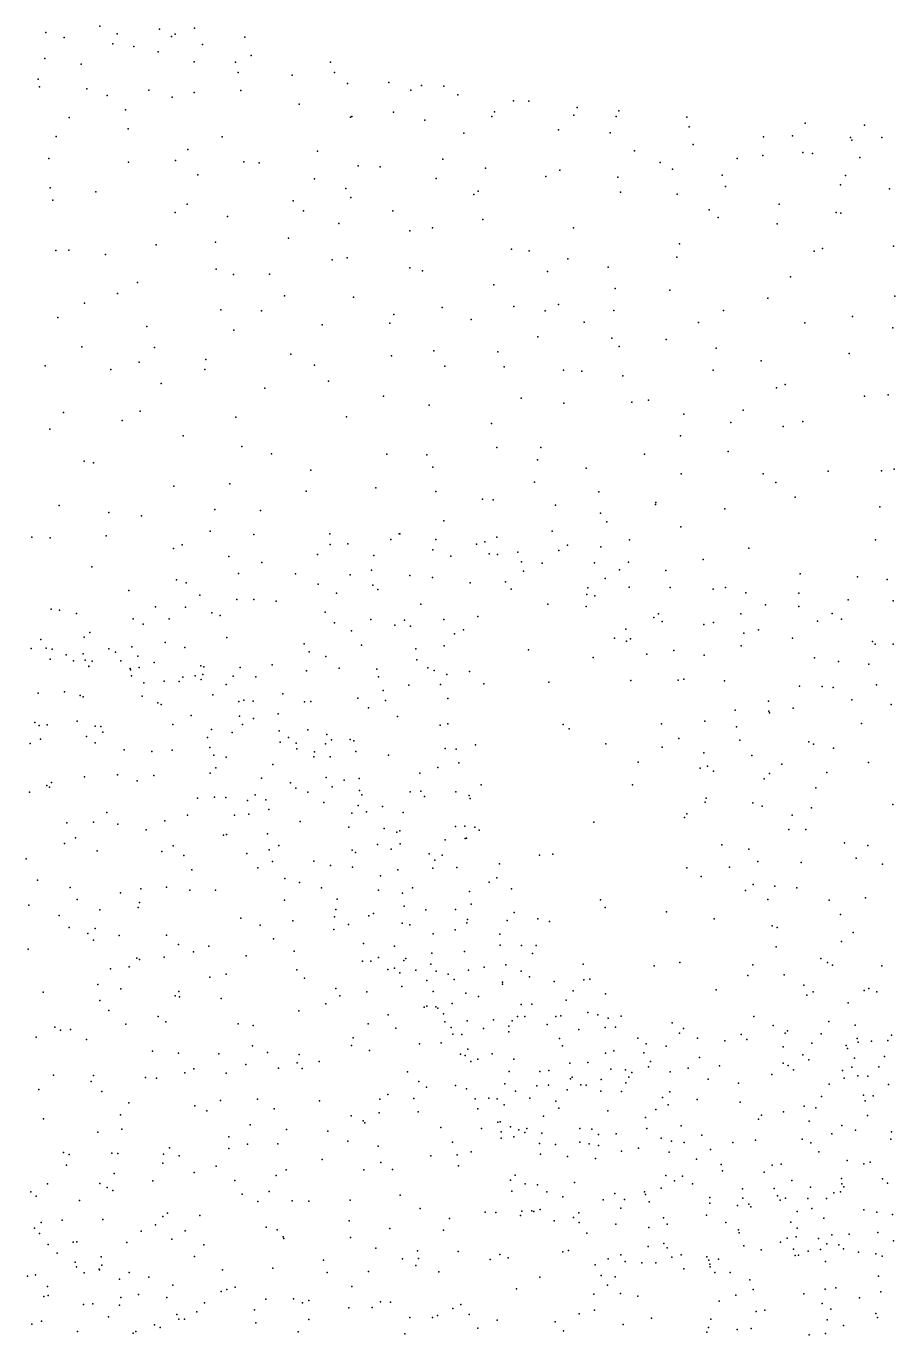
# Model space of a CAD drawing. Header units: metres. Extents: x -24.3 to 24.3, y -27.7 to 27.7.
# Drawn here: x 4.26 to 8.68, y 13.85 to 20.51 of the extents above; entities that cross this region are included whole.
import ezdxf

# ---------------------------------------------------------------- set-up
doc = ezdxf.new("R2010")
doc.units = ezdxf.units.M

msp = doc.modelspace()

# ---------------------------------------------------------------- linework, layer by layer
for p in [(4.364, 20.4817, 10.7608), (4.4567, 20.4568, 10.3986), (4.6374, 20.5144, 10.5935), (4.7259, 20.4762, 10.308), (4.9414, 20.4998, 10.2769), (5.0021, 20.4622, 10.06), (5.0219, 20.4732, 10.7649), (5.1199, 20.5051, 10.5333), (5.3769, 20.4583, 10.1802), (4.7048, 20.4239, 10.0581), (4.811, 20.4113, 10.9378), (4.9348, 20.3841, 9.8606), (5.1607, 20.4214, 9.9072), (4.3579, 20.3498, 9.9256), (4.5439, 20.321, 11.0636), (5.1185, 20.3328, 11.0252), (5.3284, 20.3315, 9.6879), (5.4078, 20.3646, 10.7258), (5.8114, 20.3312, 10.5038), (5.3417, 20.2792, 10.9315), (5.6178, 20.2643, 9.675), (5.8332, 20.2782, 9.8561), (4.324, 20.2441, 9.6473), (4.3309, 20.2053, 11.3088), (4.5723, 20.1963, 9.4763), (4.887, 20.1889, 11.2515), (5.355, 20.1863, 9.3845), (5.8984, 20.2227, 9.6214), (6.1083, 20.227, 10.4633), (6.2212, 20.1887, 9.7193), (6.276, 20.2126, 10.3083), (6.3897, 20.2092, 10.0111), (4.6751, 20.1614, 11.3352), (5.0055, 20.1523, 9.2808), (5.1187, 20.1769, 11.2372), (5.6523, 20.1182, 9.3234), (6.4606, 20.1641, 9.765), (6.7428, 20.1348, 9.8301), (6.8211, 20.132, 9.6198), (4.4816, 20.0492, 9.164), (4.7692, 20.0887, 9.1821), (5.9131, 20.0512, 9.255), (5.9204, 20.0546, 10.8702), (6.1331, 20.0761, 10.7303), (6.634, 20.0554, 9.3051), (6.6469, 20.0792, 10.3909), (7.0508, 20.0608, 9.4437), (7.0674, 20.1002, 9.9483), (7.2654, 20.0555, 9.4918), (7.2798, 20.0843, 9.7293), (7.625, 20.0513, 9.3763), (4.783, 19.9925, 11.4473), (6.2915, 20.0361, 9.2595), (6.9722, 19.9868, 10.2141), (7.6384, 20.0014, 9.6463), (8.2277, 20.0209, 8.889), (8.5294, 20.0101, 8.7038), (4.4158, 19.9521, 11.5309), (5.2611, 19.9513, 8.9766), (6.49, 19.9701, 10.5689), (7.2364, 19.9712, 9.1122), (8.016, 19.9515, 9.2531), (8.1628, 19.9558, 8.6102), (8.4592, 19.948, 8.4674), (8.4652, 19.9344, 9.0669), (8.6176, 19.9481, 8.894), (5.0859, 19.8866, 8.8245), (5.7461, 19.879, 9.0271), (7.3598, 19.8795, 8.8976), (7.6573, 19.9113, 8.7788), (8.0129, 19.8568, 9.628), (8.2158, 19.8707, 8.2627), (8.2648, 19.8661, 9.3431), (4.3792, 19.8402, 8.7457), (4.7839, 19.8228, 8.7154), (5.0236, 19.8309, 11.4384), (5.3717, 19.8246, 11.2974), (5.4489, 19.8182, 8.8295), (5.9532, 19.8038, 8.9449), (6.0647, 19.7978, 10.8957), (6.3834, 19.8383, 9.0154), (6.6018, 19.7921, 8.9706), (7.4899, 19.8207, 8.6317), (7.5529, 19.7863, 9.9747), (7.8817, 19.8405, 8.4103), (8.5059, 19.8458, 8.1066), (5.1365, 19.7573, 8.6235), (5.7314, 19.738, 8.8), (6.3503, 19.7396, 10.7626), (6.9084, 19.7491, 8.7969), (6.9792, 19.7807, 10.3855), (7.2743, 19.7466, 10.213), (7.8056, 19.7558, 9.8846), (8.434, 19.7549, 9.5126), (4.3857, 19.6918, 11.7006), (4.6176, 19.6708, 8.4546), (5.8895, 19.6884, 11.0495), (6.5424, 19.6571, 8.7963), (6.564, 19.6744, 10.6738), (7.288, 19.6703, 8.4055), (7.5764, 19.6588, 8.2146), (7.8229, 19.6992, 8.1294), (8.4072, 19.7077, 7.8117), (8.6568, 19.6866, 7.7113), (4.3994, 19.6292, 8.3857), (5.083, 19.6092, 11.4538), (5.6225, 19.625, 8.5817), (5.9155, 19.642, 8.7109), (8.0964, 19.6088, 9.8766), (5.0222, 19.5667, 8.2793), (5.2882, 19.5462, 8.3393), (5.6752, 19.5742, 11.1651), (6.1294, 19.5744, 10.9087), (6.5872, 19.5311, 8.5614), (7.7401, 19.579, 10.082), (7.7851, 19.5403, 7.9051), (8.3854, 19.5661, 9.7511), (8.4094, 19.5634, 7.5988), (5.8541, 19.5094, 8.4778), (6.2167, 19.4732, 8.5437), (6.3305, 19.4881, 10.7818), (7.0484, 19.4881, 8.3221), (8.0848, 19.5087, 7.676), (4.925, 19.4018, 7.9926), (5.2265, 19.4144, 8.1075), (5.598, 19.4358, 8.271), (7.5892, 19.4068, 10.1107), (8.3169, 19.3829, 9.8802), (8.6783, 19.394, 9.7033), (4.4149, 19.3724, 8.0245), (4.4805, 19.3749, 11.7122), (4.6662, 19.353, 7.9552), (5.8205, 19.3248, 11.0373), (5.8971, 19.3353, 8.2444), (6.734, 19.3799, 10.5364), (6.823, 19.3707, 8.3064), (7.0194, 19.3305, 8.1629), (7.5746, 19.3389, 7.7738), (8.2739, 19.3696, 7.3512), (5.2309, 19.277, 11.3582), (5.3191, 19.2505, 7.9582), (5.501, 19.2518, 11.2025), (6.2161, 19.2842, 8.3154), (6.2812, 19.2697, 10.7693), (6.916, 19.2658, 10.4134), (7.2261, 19.2872, 10.2432), (4.8294, 19.2099, 7.7729), (6.6443, 19.1985, 8.128), (8.1532, 19.2388, 9.9068), (4.728, 19.1543, 11.5788), (5.5785, 19.1419, 7.9564), (5.9294, 19.1354, 8.0786), (7.2613, 19.1792, 7.8164), (7.5389, 19.1712, 7.608), (8.0383, 19.1298, 7.2181), (8.6844, 19.1396, 6.9418), (4.5608, 19.1038, 7.6679), (5.254, 19.0703, 11.2303), (5.461, 19.0651, 11.0676), (6.3808, 19.0827, 10.5711), (6.7451, 19.0875, 10.3726), (6.9042, 19.065, 7.9016), (6.9727, 19.0981, 10.2552), (7.2543, 19.0665, 10.0553), (7.8123, 19.0665, 7.3092), (4.4236, 19.0308, 11.6922), (4.8775, 18.985, 7.5609), (5.7704, 18.9938, 10.8342), (6.1142, 19.0025, 8.028), (6.1337, 19.0465, 10.6774), (6.5288, 19.0219, 8.0568), (7.103, 19.0087, 7.7354), (7.6847, 19.0056, 9.9744), (8.2258, 19.0046, 9.817), (8.4683, 19.0363, 6.924), (5.3193, 18.9667, 7.6888), (6.8673, 18.9337, 10.1534), (7.2439, 18.9262, 7.5639), (7.521, 18.9203, 7.3627), (8.6751, 18.979, 9.6698), (4.547, 18.8818, 7.4576), (4.9167, 18.8781, 11.388), (6.3376, 18.8627, 10.4058), (6.6632, 18.8576, 10.2203), (7.2815, 18.8845, 9.9218), (7.7753, 18.8751, 7.1453), (4.3602, 18.7861, 7.377), (4.8382, 18.8036, 7.3886), (5.1775, 18.8185, 11.1535), (5.6097, 18.8451, 10.8029), (5.7303, 18.7891, 7.6832), (6.1222, 18.8363, 10.5028), (6.3948, 18.7842, 7.9365), (8.0035, 18.8118, 6.9373), (8.4517, 18.8479, 6.7563), (4.6937, 18.7669, 11.464), (5.1719, 18.767, 7.434), (6.6966, 18.7799, 7.7907), (6.9987, 18.7638, 7.703), (7.0906, 18.7588, 9.8669), (7.2997, 18.7351, 7.4277), (7.7605, 18.7631, 9.8106), (4.9495, 18.6951, 11.2681), (5.4777, 18.6714, 7.4674), (5.8018, 18.707, 10.5697), (8.0818, 18.6737, 9.7308), (8.1263, 18.6914, 6.7841), (6.0812, 18.6316, 10.3493), (6.3135, 18.5862, 10.125), (6.782, 18.6218, 9.8448), (6.9995, 18.5957, 9.6894), (7.3462, 18.6007, 9.6614), (7.4304, 18.6112, 7.2684), (8.5305, 18.6317, 6.5691), (8.6497, 18.6375, 9.6682), (4.4533, 18.5482, 11.5122), (4.844, 18.5547, 7.1693), (5.3305, 18.5241, 10.8633), (5.893, 18.5259, 7.594), (7.6097, 18.5388, 7.098), (7.912, 18.5596, 6.8802), (4.3844, 18.4627, 7.0955), (4.7515, 18.5076, 11.323), (6.6308, 18.4915, 9.7457), (7.8497, 18.4977, 9.5493), (8.1159, 18.4774, 6.6833), (8.2169, 18.5025, 9.5686), (5.0617, 18.429, 7.1387), (7.5943, 18.4299, 9.4739), (5.3612, 18.3742, 7.2614), (5.5118, 18.337, 10.6056), (6.0992, 18.3364, 10.0911), (6.3031, 18.332, 7.7462), (6.6595, 18.3692, 7.7367), (6.8829, 18.3695, 9.4379), (7.4101, 18.3364, 9.3706), (7.8356, 18.3501, 6.832), (4.5579, 18.301, 11.3638), (4.6063, 18.2913, 6.9439), (5.7114, 18.2541, 7.3651), (6.3338, 18.2705, 9.7967), (6.8651, 18.3075, 7.5993), (7.1137, 18.2643, 7.4289), (8.6163, 18.2504, 6.2632), (8.6818, 18.26, 9.5881), (5.3003, 18.1845, 10.6997), (6.8505, 18.1937, 9.2104), (7.5974, 18.2365, 9.261), (8.0151, 18.2358, 6.6444), (8.0783, 18.1918, 9.3505), (8.3456, 18.249, 6.3931), (5.0146, 18.1727, 6.9135), (5.6891, 18.1472, 10.3298), (6.0429, 18.164, 7.5845), (6.3485, 18.1454, 9.6176), (7.1785, 18.1446, 9.1018), (8.1764, 18.1178, 6.4769), (4.4313, 18.0751, 6.7588), (5.2238, 18.0549, 6.9649), (6.5853, 18.1078, 9.2433), (6.6398, 18.104, 7.8247), (6.957, 18.0771, 7.6203), (7.4669, 18.0795, 9.0878), (7.4688, 18.0908, 7.0918), (7.8184, 18.0586, 9.1648), (8.6078, 18.0678, 9.4594), (4.6836, 18.0384, 6.725), (4.8503, 18.0216, 10.9742), (5.4564, 18.0499, 10.5008), (6.3885, 17.9973, 9.3676), (7.1859, 18.0349, 7.3409), (7.2185, 17.9914, 8.9314), (4.67, 17.9206, 11.0655), (5.1991, 17.9438, 10.7342), (5.4214, 17.9273, 7.0351), (5.8095, 17.9305, 10.0831), (6.1613, 17.9298, 7.6897), (6.1647, 17.9297, 9.6561), (6.9397, 17.9439, 8.8021), (7.5945, 17.9662, 6.9647), (4.2914, 17.9132, 11.3625), (4.3849, 17.9109, 6.6174), (5.0138, 17.8558, 10.8587), (5.0579, 17.874, 6.7175), (5.8099, 17.8759, -3.2117), (5.8997, 17.8799, 7.4002), (6.1193, 17.901, -3.2869), (6.348, 17.902, -3.6637), (6.5551, 17.8783, 7.8824), (6.5979, 17.8893, -3.9155), (6.658, 17.9139, -3.4867), (7.0179, 17.8728, -3.9295), (7.1877, 17.8637, 8.706), (7.3343, 17.8993, 7.2006), (7.9419, 17.8578, 6.6054), (8.5862, 17.8995, 6.1581), (5.2947, 17.8154, 6.8479), (5.4633, 17.7841, -2.8406), (5.7467, 17.8254, 7.2317), (6.032, 17.8196, -3.9022), (6.3323, 17.8492, -3.0034), (6.424, 17.8165, -4.2183), (6.6191, 17.829, -3.1291), (6.6615, 17.8253, 8.7897), (6.7659, 17.8379, -4.364), (6.7843, 17.7878, 8.0648), (6.9745, 17.8453, 7.7355), (7.3293, 17.7855, -4.2857), (7.7086, 17.7992, 6.8406), (4.5977, 17.7632, 6.4882), (5.3433, 17.7283, -3.3936), (5.6348, 17.7265, 7.0703), (5.9129, 17.7214, 9.96), (6.0208, 17.7451, -2.5828), (6.2163, 17.7188, 7.7208), (6.795, 17.7402, -4.6491), (6.8889, 17.7819, 8.5454), (7.1564, 17.7835, 7.6236), (7.2836, 17.7466, -3.4575), (7.5189, 17.7438, -4.5712), (8.203, 17.7262, 9.1568), (5.0279, 17.6963, 6.5708), (5.0783, 17.6806, -3.0444), (5.7494, 17.675, 10.1439), (6.0274, 17.6687, -4.3779), (6.3315, 17.7082, -2.5993), (6.5227, 17.6806, 8.1132), (6.703, 17.6856, -2.7496), (7.1222, 17.6557, -4.9671), (7.2106, 17.7026, 8.5022), (7.3329, 17.6587, 7.3069), (7.5409, 17.6567, 8.7269), (7.8231, 17.6576, -4.4165), (8.4942, 17.711, 9.301), (8.6447, 17.6985, 6.0512), (4.7856, 17.6422, 6.3823), (5.1465, 17.6185, -3.5946), (5.3348, 17.5964, 10.5582), (5.4225, 17.596, 6.8043), (5.5355, 17.5882, 10.3994), (5.843, 17.6279, 7.2964), (6.0532, 17.6468, 9.6503), (6.7313, 17.6484, 8.3838), (7.1162, 17.6221, 7.7873), (7.1583, 17.6158, -2.9467), (7.7605, 17.6483, -4.7775), (7.9258, 17.6301, 6.615), (8.195, 17.6288, 6.3451), (8.4462, 17.5942, 6.1222), (8.6764, 17.5898, 9.324), (4.3896, 17.5474, -20.1181), (4.4331, 17.5416, -20.6181), (4.5196, 17.5256, 6.148), (4.9219, 17.5597, -3.2822), (5.0745, 17.5575, 10.7505), (5.2075, 17.5281, 6.4953), (5.7847, 17.5316, -2.1508), (6.2713, 17.5731, 9.2244), (6.9182, 17.5732, -5.1712), (7.1126, 17.5602, 8.0933), (7.4821, 17.5237, -3.1588), (7.9003, 17.5232, -5.471), (8.0267, 17.5692, -4.1975), (8.1966, 17.5605, -4.7576), (8.3653, 17.5257, -5.1881), (4.8082, 17.4973, 6.0388), (4.8595, 17.4712, 10.8983), (4.9907, 17.4982, 6.2576), (5.2508, 17.5148, -2.2398), (5.8322, 17.4784, -4.634), (6.0171, 17.4939, 7.4777), (6.1395, 17.466, 9.4282), (6.1896, 17.4916, 7.6771), (6.2188, 17.4602, -4.9967), (6.3885, 17.4947, 8.986), (6.5626, 17.5094, -2.3827), (7.4578, 17.5055, -5.4668), (7.5008, 17.4837, 7.1505), (7.7115, 17.4689, 8.6761), (7.7614, 17.4794, -3.4062), (8.2904, 17.4857, -4.4676), (8.4132, 17.4954, -5.5628), (4.3384, 17.3935, 5.8378), (4.5585, 17.4038, -19.7983), (4.5867, 17.4281, 5.9115), (5.285, 17.4029, 6.2828), (5.9187, 17.4375, 9.9765), (6.4433, 17.4212, 8.558), (6.4885, 17.4418, 8.3249), (7.2582, 17.4, -2.7216), (7.3153, 17.4448, 8.2797), (7.339, 17.3967, 7.5628), (7.9155, 17.4256, 8.8116), (7.9911, 17.4421, -3.7259), (8.1632, 17.4001, 6.3802), (4.2892, 17.3466, 4.7201), (4.3646, 17.3478, 3.8443), (4.3951, 17.343, 5.6194), (4.5534, 17.3202, 4.4115), (4.6836, 17.3455, -3.4484), (4.7174, 17.3281, -20.1006), (4.8018, 17.3547, 5.6284), (4.9714, 17.3776, 5.8783), (5.0699, 17.3521, -4.1265), (5.6779, 17.3702, 10.2528), (5.7041, 17.3292, -1.9469), (5.9703, 17.3636, 7.3024), (6.2464, 17.3448, -2.0854), (6.3902, 17.3611, 7.9801), (6.8202, 17.3401, -2.3477), (7.3188, 17.3843, 7.8087), (7.4222, 17.3187, 7.3746), (7.5588, 17.3365, -2.9191), (7.9022, 17.3605, 6.6426), (8.57, 17.3832, 6.008), (8.5847, 17.3692, -4.6613), (8.6756, 17.3695, -6.2942), (4.3847, 17.2928, 11.1925), (4.4664, 17.3151, 5.007), (4.5033, 17.2842, 5.3701), (4.5642, 17.2874, -3.1038), (4.5816, 17.2552, -21.2762), (4.5828, 17.2573, -2.5953), (4.5991, 17.2829, 3.8291), (4.7446, 17.2848, 4.8143), (4.8322, 17.3085, -2.262), (4.9142, 17.2755, 5.4242), (5.1529, 17.2588, -1.9624), (5.168, 17.2541, -4.4591), (5.5155, 17.2634, 10.4314), (5.788, 17.3058, 6.9695), (6.2514, 17.2898, 9.1425), (7.1485, 17.3016, -5.7905), (7.7144, 17.3138, 8.5037), (8.2762, 17.2986, 8.9257), (8.3972, 17.2807, -6.3818), (8.5527, 17.2666, 9.0783), (4.7923, 17.2447, 4.1768), (4.7938, 17.2384, -19.6664), (4.7994, 17.2072, -4.0145), (4.8382, 17.2504, 4.6079), (5.0611, 17.2014, 4.8192), (5.1235, 17.2074, 5.2648), (5.1544, 17.1892, 5.0359), (5.163, 17.2139, 5.6049), (5.3169, 17.2069, 5.9607), (5.3523, 17.2494, 10.599), (5.4313, 17.2029, 6.2102), (5.6898, 17.2338, 6.7364), (5.857, 17.246, 10.0822), (6.0479, 17.2416, -5.2876), (6.0561, 17.2034, 9.6249), (6.3079, 17.248, 7.7654), (6.3405, 17.2345, 8.8116), (6.4036, 17.215, -5.6342), (6.5203, 17.2298, -2.042), (7.5813, 17.1849, 8.2462), (7.611, 17.1908, 7.1019), (4.3239, 17.119, 2.9719), (4.4587, 17.1259, -3.4621), (4.8613, 17.1716, 3.6748), (4.9652, 17.18, 10.889), (5.0416, 17.1787, 4.2335), (5.2811, 17.1641, -4.7415), (6.0809, 17.1337, 7.2604), (6.2113, 17.1595, 7.5316), (6.3718, 17.1635, 8.4816), (6.5919, 17.1669, -5.8678), (6.9235, 17.1757, -5.9849), (7.3401, 17.1833, -6.14), (7.817, 17.1826, 6.7781), (8.1984, 17.1554, -3.4493), (8.3153, 17.153, 6.2311), (8.3712, 17.1485, -3.6932), (8.5913, 17.1615, -6.7799), (4.5387, 17.107, 3.1481), (4.5531, 17.1016, -3.8541), (4.8538, 17.1049, -21.065), (4.9329, 17.0707, -4.5299), (4.951, 17.0614, 3.5058), (5.2135, 17.1117, 4.3617), (5.3458, 17.0773, 4.9862), (5.3709, 17.0835, 5.2617), (5.4189, 17.0792, -1.7645), (5.5699, 17.117, -5.1059), (5.68, 17.0754, 6.5135), (5.7121, 17.0771, 10.2532), (5.9517, 17.0942, 9.8803), (6.0928, 17.0826, -5.642), (6.409, 17.0917, 8.1149), (8.0409, 17.0786, 6.5102), (8.4654, 17.0861, 6.0815), (8.666, 17.0619, 5.9123), (5.1026, 17.0066, -19.9426), (5.3483, 17.0026, 4.0851), (5.421, 16.9904, 4.5115), (5.5461, 17.0136, 5.6493), (6.0059, 17.0449, 7.0695), (6.1536, 17.0003, 9.4828), (7.8723, 17.0337, -6.575), (8.0425, 17.0275, 8.6251), (8.0461, 17.019, -3.064), (8.1669, 17.0429, -6.7511), (4.3067, 16.9708, -18.6533), (4.3293, 16.9542, -3.0864), (4.3699, 16.9587, -2.7803), (4.5227, 16.977, -2.2828), (4.614, 16.9517, -4.3019), (4.6435, 16.95, -21.573), (4.6527, 16.9211, 11.2143), (5.0092, 16.9606, -20.8298), (5.2071, 16.9355, 10.8571), (5.3114, 16.92, 3.7855), (5.3638, 16.9602, 10.6731), (5.5509, 16.9287, 4.755), (5.6964, 16.9335, 5.8283), (6.371, 16.9575, 8.9012), (6.4086, 16.9642, 8.5943), (6.9963, 16.9597, -6.309), (7.0262, 16.9382, -2.0541), (7.4968, 16.9639, -2.3871), (7.7169, 16.9772, 7.02), (7.879, 16.9479, 8.4395), (8.5153, 16.965, 8.9465), (4.2833, 16.8629, 11.31), (4.3353, 16.8854, 2.6421), (4.57, 16.8996, 2.8516), (4.6138, 16.8673, -18.7316), (5.1868, 16.8939, 3.5071), (5.5559, 16.8699, 4.1235), (5.5983, 16.8938, -5.5442), (5.6381, 16.8658, 10.4987), (5.7863, 16.8622, 6.046), (5.7942, 16.9088, -1.6539), (5.8167, 16.8827, 6.4303), (5.9129, 16.884, -5.8751), (5.9309, 16.8766, 10.0395), (6.5504, 16.8563, -1.7701), (7.2137, 16.8625, -6.528), (7.5855, 16.8884, 7.3648), (7.8947, 16.8798, -2.7182), (8.247, 16.8726, -7.0345), (8.2712, 16.8597, -3.186), (4.7625, 16.8311, -1.9227), (4.9024, 16.8229, -4.9219), (5.0065, 16.8291, -19.0375), (5.1974, 16.8427, -19.4872), (5.2188, 16.8037, -1.6667), (5.2818, 16.7945, -20.3002), (5.6415, 16.8355, 4.3288), (5.7279, 16.7963, 4.8126), (5.7303, 16.8204, 5.0717), (5.8107, 16.7956, 5.6452), (5.9412, 16.8234, 6.6753), (6.1073, 16.8034, 7.0191), (6.3961, 16.8387, 7.6392), (6.4516, 16.8349, 8.2199), (7.4997, 16.8448, -6.6683), (7.7116, 16.8153, 8.0819), (7.9565, 16.8028, 6.7181), (8.3716, 16.8397, 8.8127), (5.228, 16.7403, 3.3424), (5.5183, 16.757, 10.7358), (6.3591, 16.742, 9.0661), (6.4652, 16.7651, 8.4328), (7.3781, 16.7685, -2.1021), (7.6932, 16.7377, 7.1816), (7.7318, 16.7476, -2.4241), (7.761, 16.7234, -6.9747), (8.1087, 16.7584, 6.5271), (8.5506, 16.7663, -7.2863), (4.3928, 16.6641, 11.368), (4.5602, 16.6935, -21.8757), (4.7274, 16.7044, 11.2712), (4.8289, 16.6734, 2.8547), (4.9131, 16.6997, -21.3776), (5.2005, 16.712, -5.4586), (5.4602, 16.6866, 3.658), (5.6082, 16.6638, -5.8967), (5.7904, 16.6905, 4.4179), (5.8812, 16.6771, 5.2075), (5.9587, 16.6854, 6.0743), (6.2676, 16.7121, -1.5948), (6.5798, 16.6522, -6.5417), (7.3493, 16.6528, -6.8629), (8.0188, 16.6838, -7.1483), (8.047, 16.7102, 8.469), (8.3382, 16.7163, 6.2307), (4.2801, 16.6162, -4.3103), (4.3682, 16.6489, -18.3226), (4.3815, 16.6417, 2.5034), (5.2212, 16.5901, -18.932), (5.2797, 16.5883, 11.0507), (5.4286, 16.6023, -20.0041), (5.6357, 16.6356, -1.4865), (5.6968, 16.6162, 10.5998), (5.8206, 16.6426, 10.3618), (5.959, 16.6238, 5.4776), (5.9721, 16.6018, 10.1059), (6.2177, 16.6182, 6.9045), (6.272, 16.6208, -6.4127), (6.291, 16.5943, 9.316), (6.4502, 16.6178, 7.479), (6.5181, 16.5993, 7.6958), (7.725, 16.586, 7.8583), (8.2823, 16.637, 8.6431), (5.1358, 16.5846, -21.098), (5.3898, 16.5736, 3.3643), (5.4828, 16.5764, 10.9573), (5.4976, 16.527, -19.4668), (5.7784, 16.5632, 4.1073), (5.9534, 16.5471, -1.4351), (6.0767, 16.5424, 5.88), (6.5238, 16.5829, 7.9991), (7.7193, 16.5646, 7.3758), (7.9621, 16.5618, 8.296), (8.0097, 16.5447, 6.7474), (8.2595, 16.5357, 6.3986), (8.6739, 16.553, -3.3767), (4.4696, 16.4602, -4.9762), (4.6061, 16.4632, 2.5799), (4.673, 16.5119, 11.3969), (4.7299, 16.4535, -21.7076), (4.969, 16.4693, -1.6096), (5.0847, 16.4988, 2.9778), (5.3238, 16.4983, -1.486), (5.3962, 16.5029, -20.4976), (5.6585, 16.4669, 10.8243), (5.9214, 16.5089, 4.4436), (5.9951, 16.5149, 4.7851), (6.1823, 16.5126, 6.3122), (7.152, 16.463, -1.725), (7.6133, 16.4871, -7.1272), (7.6255, 16.5054, -2.0958), (8.1616, 16.499, -7.3635), (4.8734, 16.4245, -18.4154), (5.2682, 16.3974, 11.293), (5.2822, 16.3998, 3.0958), (5.4915, 16.4041, -19.0837), (5.9062, 16.4368, 4.2346), (6.0861, 16.4306, 9.9562), (6.1493, 16.4114, 5.3416), (6.1654, 16.4197, 5.5856), (6.4478, 16.4414, 8.8558), (6.4956, 16.4428, 7.267), (6.5468, 16.4377, 8.2036), (6.5688, 16.4231, 7.566), (8.1455, 16.4265, 6.59), (8.2309, 16.4251, 8.4888), (4.4588, 16.354, 2.4542), (4.5144, 16.383, -1.957), (5.0107, 16.3428, -5.7688), (5.4992, 16.323, -6.2332), (5.5496, 16.3443, 3.3642), (5.9232, 16.3197, -6.5274), (6.0508, 16.3486, 10.2024), (6.1206, 16.3259, 4.7193), (6.1669, 16.3528, 4.9505), (6.3958, 16.3734, 6.5713), (6.4981, 16.3801, 8.5669), (6.5039, 16.3817, 7.0391), (7.8045, 16.3468, 7.6106), (7.9409, 16.3249, 8.0003), (8.4287, 16.3571, 6.2301), (8.5475, 16.345, -7.6305), (4.2632, 16.2766, 11.6114), (4.6241, 16.317, 11.5962), (4.9542, 16.3139, 2.7488), (5.0648, 16.2928, 11.5358), (5.3861, 16.304, -20.7525), (5.5162, 16.2623, -18.7529), (5.7269, 16.2645, -19.492), (5.9387, 16.3084, 10.5312), (6.3148, 16.3018, 9.3666), (6.3426, 16.269, 5.9132), (6.381, 16.2949, -1.3526), (6.8763, 16.2946, -1.463), (6.9445, 16.3001, -7.0232), (7.9866, 16.2621, 6.9122), (8.2076, 16.2583, -2.5168), (8.4875, 16.2806, 8.6546), (5.1062, 16.221, -21.2762), (5.4422, 16.2308, 3.1879), (5.8125, 16.2425, 10.9433), (5.9233, 16.2343, 3.9594), (6.0658, 16.1899, 4.2364), (6.1544, 16.22, 9.9713), (6.3333, 16.2285, 5.4283), (6.4555, 16.2319, 6.2061), (6.6721, 16.2509, 7.2091), (7.6253, 16.2303, -1.8534), (7.6988, 16.1858, -7.4065), (7.843, 16.2337, -2.0784), (8.6222, 16.249, 6.0048), (4.3214, 16.1683, -5.228), (4.487, 16.1313, 2.4343), (4.8474, 16.1245, -1.5465), (4.977, 16.1324, -6.0132), (5.5796, 16.1761, -1.2491), (5.655, 16.156, 3.4095), (5.7661, 16.1285, -19.0156), (6.229, 16.1292, 4.6574), (6.6196, 16.1568, 6.5442), (6.658, 16.1804, 6.8308), (6.7337, 16.1237, 7.6787), (7.9634, 16.1463, 7.8475), (8.0738, 16.1365, -2.2572), (8.1856, 16.1286, 8.2469), (4.5226, 16.0702, -5.6411), (4.744, 16.1039, 11.8475), (4.8406, 16.0549, -21.652), (5.0963, 16.1161, -18.3116), (5.2264, 16.1164, -1.331), (5.5779, 16.0662, -6.5434), (5.8467, 16.0719, 11.2957), (6.0562, 16.1176, 10.623), (6.1789, 16.1014, 4.4269), (6.5191, 16.1093, 5.9371), (7.1865, 16.067, -1.4071), (7.9248, 16.1152, 7.5794), (8.0383, 16.0698, -7.6055), (8.351, 16.0654, 6.4343), (8.5349, 16.0779, 6.1936), (4.2761, 16.041, -2.1835), (4.4303, 15.9887, 11.9513), (4.6383, 16.0171, -18.0461), (4.8339, 16.0293, 2.6166), (5.8386, 16.0193, -19.8873), (6.0313, 15.9978, 3.8802), (6.1873, 16.0351, 10.1681), (6.2974, 16.0169, 9.683), (6.4486, 16.0181, 5.1596), (6.5282, 16.0463, 5.6327), (6.7468, 16.0037, 8.172), (7.2103, 16.028, -7.2908), (7.5216, 16.0071, -1.5656), (8.4072, 15.9936, 8.4279), (4.4827, 15.9269, -22.0619), (4.6147, 15.9222, -1.6283), (5.3566, 15.9736, -18.3747), (5.4534, 15.9394, -20.7635), (5.6203, 15.9603, 11.7513), (5.8318, 15.9817, 3.5705), (5.9039, 15.9415, -18.7565), (6.0071, 15.9856, 11.0633), (6.1769, 15.9492, 10.3787), (6.2153, 15.9409, 4.2), (6.5064, 15.9504, 8.9114), (6.5101, 15.9682, -1.119), (6.712, 15.9617, -7.1218), (6.8679, 15.9706, 6.9011), (6.9266, 15.9573, 7.3663), (7.765, 15.9713, -1.7678), (8.0608, 15.9352, 7.7599), (8.0852, 15.9276, 7.1387), (4.5772, 15.8962, -5.9167), (4.6063, 15.8619, 2.476), (4.7368, 15.8857, 12.0937), (4.9773, 15.888, -6.3076), (5.5214, 15.8696, 3.1404), (5.8298, 15.9165, 11.7019), (6.3347, 15.8954, -7.0043), (6.4468, 15.9152, 4.9287), (6.6739, 15.8927, 8.5042), (8.4136, 15.8552, 6.5139), (8.4728, 15.9006, -2.685), (4.2734, 15.816, -5.68), (5.0389, 15.8409, -21.3857), (5.114, 15.8034, 2.7658), (5.1923, 15.8316, 12.1658), (5.627, 15.8059, 11.9697), (5.9806, 15.8461, 11.539), (6.1382, 15.8317, -19.0457), (6.3271, 15.797, 4.3221), (6.4947, 15.8043, 9.1248), (6.6754, 15.8375, 5.5745), (6.7843, 15.8353, 5.9253), (6.8404, 15.7938, 8.1653), (6.859, 15.8346, 6.2576), (8.0813, 15.8283, 7.5342), (4.788, 15.7269, -1.3401), (4.8266, 15.7703, -18.0383), (4.8407, 15.7646, 2.5967), (4.9652, 15.7759, 12.2237), (5.3821, 15.7823, 2.9971), (5.9742, 15.7554, 11.7964), (6.0177, 15.7548, -20.0141), (6.0562, 15.7744, -0.8989), (6.1383, 15.7203, -19.7382), (6.1857, 15.7595, 10.9497), (6.1953, 15.7688, 11.2321), (6.3231, 15.7398, 10.0891), (6.5949, 15.7247, 5.1253), (6.7045, 15.7363, -0.9607), (7.0988, 15.7402, 6.98), (7.4596, 15.7312, -1.2996), (7.5899, 15.7495, -7.5878), (7.9616, 15.7371, -7.7384), (8.3082, 15.7693, 6.8402), (8.3418, 15.7482, 8.1457), (8.3674, 15.7355, -7.8806), (8.6186, 15.7311, 6.2869), (4.6918, 15.716, 12.2598), (5.1972, 15.6745, -21.1386), (5.2816, 15.6896, -6.7121), (5.6405, 15.7111, -6.8918), (5.6794, 15.6684, 12.1399), (6.1039, 15.7127, 3.818), (6.1652, 15.6968, 11.522), (6.2465, 15.7096, 10.6604), (6.302, 15.6577, 10.4362), (6.3498, 15.704, -19.4588), (6.4109, 15.6902, -19.0701), (6.4413, 15.6627, 9.5714), (6.5148, 15.7099, 4.8285), (6.7833, 15.7054, 8.4135), (6.8244, 15.6752, 5.7292), (7.1018, 15.6613, 6.6942), (7.1323, 15.6631, 7.4945), (7.9363, 15.682, -1.7343), (8.1213, 15.6853, -1.9791), (4.3495, 15.598, -17.8838), (4.6287, 15.6361, 2.4904), (4.7455, 15.6139, -6.4007), (5.04, 15.6015, 12.3605), (5.8389, 15.6163, -20.3338), (5.9964, 15.5992, 3.5882), (6.1745, 15.6264, -18.551), (6.334, 15.6012, -0.7735), (6.5003, 15.5933, 9.345), (6.6875, 15.638, 5.3071), (6.6876, 15.6491, 8.7129), (6.9505, 15.6512, 6.1284), (7.0475, 15.605, 6.3779), (7.2123, 15.5887, 7.1918), (7.7755, 15.61, -1.4756), (8.2214, 15.633, 7.2239), (8.2692, 15.5998, 7.8795), (8.5291, 15.6055, 6.592), (8.5528, 15.6159, 8.3669), (8.5926, 15.5995, -2.7017), (4.6384, 15.5551, -17.9539), (5.0211, 15.5797, 2.6797), (5.0432, 15.5736, -1.0114), (5.2557, 15.5662, 2.8695), (5.7892, 15.539, -18.254), (5.8597, 15.5792, 3.4004), (6.2891, 15.5206, 4.0586), (6.3027, 15.5261, 11.6861), (6.3476, 15.5234, 11.0378), (6.4316, 15.5401, 9.767), (6.5654, 15.576, 9.1111), (6.7823, 15.5347, -18.8418), (6.8371, 15.5373, 5.5597), (7.0121, 15.5567, 7.9761), (8.2361, 15.5823, 7.4764), (8.4475, 15.5442, 6.8337), (4.6842, 15.5041, -21.7626), (4.9358, 15.4733, -18.0132), (5.6502, 15.5028, -0.733), (6.1057, 15.4826, -18.2537), (6.3592, 15.5171, 10.1719), (6.3873, 15.4879, 10.6735), (6.6412, 15.4569, -19.5845), (6.7631, 15.4738, -18.4083), (6.801, 15.4738, -19.2498), (6.9584, 15.4739, -0.8285), (6.9842, 15.477, 5.8756), (7.1217, 15.495, -18.8549), (7.1723, 15.483, -18.4023), (7.2262, 15.4654, 7.579), (7.2923, 15.4749, -0.9699), (7.9661, 15.4743, 12.9312), (4.4085, 15.4189, -1.4661), (4.438, 15.4046, 2.4512), (4.4884, 15.4076, -6.4236), (4.7706, 15.4354, 12.5055), (4.9736, 15.4461, -21.4308), (5.3423, 15.4369, -0.7643), (5.4178, 15.428, 2.999), (6.0044, 15.4372, 12.2206), (6.1439, 15.4141, 12.0424), (6.3949, 15.4466, 10.4368), (6.4271, 15.4171, -7.3326), (6.5079, 15.4514, 4.423), (6.5913, 15.4135, -0.645), (6.7197, 15.4252, 8.8229), (6.7203, 15.3954, -18.0888), (6.7371, 15.4511, 5.1691), (6.9143, 15.4334, -7.4467), (7.076, 15.4071, -18.0356), (7.21, 15.4186, -7.5492), (7.2634, 15.4203, 6.7228), (7.5505, 15.4424, -18.1934), (7.588, 15.3891, 12.7655), (7.608, 15.4134, -18.6929), (8.0653, 15.4275, 12.667), (8.1269, 15.389, -18.3068), (8.1388, 15.4017, -17.8219), (8.3485, 15.4489, 12.7292), (8.4833, 15.4303, 12.5454), (4.3148, 15.3691, 12.5459), (4.5699, 15.3575, 12.5726), (5.4148, 15.3241, -20.9551), (5.9186, 15.3256, 3.451), (5.9268, 15.3659, -0.5579), (6.2652, 15.3348, 12.3196), (6.3756, 15.34, -20.0287), (6.4345, 15.3842, 9.936), (6.4806, 15.382, 11.6702), (6.9773, 15.3615, 8.204), (6.9922, 15.3239, 5.655), (7.3765, 15.3631, -19.0109), (7.4196, 15.3353, 12.9465), (7.5208, 15.3229, 12.509), (7.6805, 15.3637, -17.6548), (7.8185, 15.3505, -1.2806), (7.9029, 15.3824, -18.562), (7.9307, 15.3564, 12.4264), (8.2619, 15.3386, -17.3598), (8.3101, 15.3854, 12.3781), (8.4359, 15.3259, -18.3276), (8.4924, 15.3626, -18.0114), (8.4984, 15.3428, 13.1877), (8.5657, 15.3478, -17.4049), (8.648, 15.3511, -17.7558), (8.6678, 15.3784, 12.665), (4.907, 15.298, 2.6627), (5.039, 15.2879, -6.9564), (5.2432, 15.2842, -18.0528), (5.491, 15.2911, -7.1758), (5.6522, 15.28, -20.738), (6.011, 15.3007, -20.4037), (6.4737, 15.2823, 10.5614), (6.4979, 15.276, 10.9598), (6.5113, 15.3084, 11.239), (6.562, 15.2562, 12.1429), (6.6353, 15.2845, 9.1947), (6.7451, 15.2572, 4.905), (7.2113, 15.288, 12.5289), (7.2548, 15.2995, 12.7777), (7.4066, 15.2898, 7.1397), (7.6909, 15.2659, 12.1867), (8.1158, 15.3194, 12.1778), (8.2163, 15.2786, -7.9444), (8.4428, 15.3117, 7.9303), (8.4797, 15.2621, 13.4983), (8.6312, 15.2707, -8.1165), (5.0713, 15.1869, 2.7681), (5.1164, 15.2068, 12.6459), (5.3819, 15.2289, 12.6075), (5.5483, 15.2107, 3.1391), (5.6426, 15.2381, -0.5032), (5.6671, 15.2091, 12.5986), (5.754, 15.2455, 3.3159), (6.2048, 15.1921, -18.033), (6.5267, 15.2449, 9.6191), (6.7215, 15.1945, 11.525), (6.8784, 15.1933, 8.6086), (6.9234, 15.1992, 12.2977), (7.0311, 15.2362, 12.7088), (7.1215, 15.2398, -17.59), (7.2383, 15.2051, 13.1319), (7.3142, 15.2027, 7.7524), (7.3457, 15.1893, 12.0893), (7.4309, 15.2181, 6.8815), (7.44, 15.2457, 7.5213), (7.5403, 15.1931, 13.4037), (7.6324, 15.2103, -17.1684), (7.7921, 15.223, 13.5339), (8.1158, 15.2359, -1.6155), (8.1415, 15.2247, -17.0599), (8.1692, 15.2023, 11.9926), (8.2469, 15.2527, -1.8978), (8.4174, 15.1985, 7.4233), (8.4657, 15.2162, 12.0589), (8.6024, 15.2172, 8.3116), (4.402, 15.175, 12.7251), (4.5941, 15.1424, -6.8287), (4.6053, 15.1739, -1.0282), (4.8708, 15.1639, -21.5422), (4.9272, 15.1595, -17.9571), (5.2817, 15.1859, 2.9076), (6.2618, 15.1437, 12.498), (6.4478, 15.1225, -7.4613), (6.6994, 15.1313, 12.4653), (6.8629, 15.1204, 11.9601), (6.9218, 15.1247, -7.5258), (7.033, 15.1569, 13.055), (7.0424, 15.1647, 8.2806), (7.087, 15.1264, 5.6145), (7.1131, 15.1243, 11.981), (7.189, 15.1539, -19.6045), (7.3154, 15.1366, -17.2757), (7.3302, 15.1652, 6.3895), (7.735, 15.1543, 11.9172), (7.8894, 15.1348, -7.85), (8.0588, 15.1793, 13.7619), (8.3501, 15.1296, 11.8865), (8.4258, 15.1604, 7.6992), (8.4965, 15.1725, 7.1896), (8.5472, 15.1702, -16.8447), (8.6517, 15.1278, -18.7221), (4.3272, 15.1027, -1.2987), (4.6476, 15.0914, -21.791), (5.4402, 15.0539, 12.732), (6.1042, 15.0766, -0.2897), (6.2368, 15.0563, 3.8509), (6.3005, 15.1148, -20.2774), (6.5039, 15.1058, 9.9029), (6.5489, 15.0553, 4.3489), (6.6173, 15.0589, 10.7871), (6.6597, 15.0545, 9.3499), (6.7538, 15.0937, 11.192), (6.8264, 15.0583, -19.9482), (7.017, 15.0999, 5.3911), (7.1881, 15.0937, 13.3567), (7.293, 15.0915, -7.6515), (7.5018, 15.0614, 7.643), (7.5386, 15.0901, 7.3347), (8.3104, 15.0667, -16.6773), (8.5244, 15.0738, 13.6926), (8.5739, 15.07, 11.8426), (4.7855, 15.0342, 2.7071), (5.1208, 15.0192, -21.2858), (5.182, 14.9943, 12.7856), (5.2531, 15.0461, -7.2794), (5.5248, 15.0031, -0.3172), (5.7559, 15.0449, 12.7125), (6.0624, 15.0527, -7.4588), (6.2588, 14.9884, 12.8172), (6.5625, 15.0041, 10.2564), (6.6966, 15.0244, 12.957), (6.9587, 15.0428, -0.4309), (6.975, 15.0068, 11.526), (7.2233, 14.9944, 11.6669), (7.4686, 15.0014, 6.5359), (7.5306, 15.0237, -19.5571), (7.6786, 15.0521, 13.7987), (7.8971, 15.0381, -19.3256), (8.1178, 14.9893, 11.6599), (8.2229, 15.0173, -19.1708), (8.2831, 15.0085, 13.8531), (8.5336, 15.0452, 8.0659), (4.3511, 14.9529, 12.864), (4.7426, 14.9727, -7.1098), (5.4029, 14.9232, -17.9862), (5.9165, 14.9684, 3.4915), (5.9779, 14.9422, -17.8891), (5.987, 14.9322, 12.782), (6.0605, 14.9837, -20.5607), (6.6638, 14.9359, 10.5775), (6.6758, 14.937, -20.1794), (6.8955, 14.9672, 8.7599), (7.4158, 14.9598, 7.8643), (7.9902, 14.9517, -16.5849), (8.0064, 14.9725, -1.1513), (8.2479, 14.9414, -1.618), (8.5453, 14.9705, 7.3333), (4.6282, 14.8856, 12.8579), (4.7502, 14.9003, -0.6974), (5.2945, 14.8612, 2.9951), (5.5888, 14.8994, 3.2115), (5.7978, 14.8897, -7.5464), (6.3745, 14.9093, 13.0028), (6.5812, 14.9034, 9.99), (6.6809, 14.8865, 4.591), (6.6816, 14.8548, 10.3622), (6.7283, 14.9119, 13.2633), (6.746, 14.8613, 9.2893), (6.7699, 14.8976, -17.3485), (6.8017, 14.8828, 4.7875), (6.8116, 14.9043, 9.0567), (6.8875, 14.8809, 11.0333), (7.0818, 14.9046, -17.0896), (7.1429, 14.9008, 8.3676), (7.176, 14.8736, 11.4589), (7.2667, 14.8771, -19.8647), (7.4217, 14.9038, 6.2158), (7.4957, 14.8553, -16.7404), (7.5965, 14.9179, 11.5479), (7.7022, 14.8694, 7.4506), (8.3634, 14.8761, -16.3683), (8.4139, 14.919, 11.5523), (8.4846, 14.8949, 7.861), (8.6673, 14.8868, -19.0976), (4.9927, 14.8052, -7.4875), (5.2945, 14.8022, 12.8444), (5.3902, 14.8249, -7.5182), (5.5439, 14.8264, -20.9847), (5.9008, 14.84, -0.0913), (6.0544, 14.8139, 3.6771), (6.4339, 14.8339, -7.5592), (6.8766, 14.8271, -7.5903), (6.9581, 14.8222, 5.1322), (7.081, 14.8341, 5.4447), (7.1294, 14.8262, 13.7704), (7.1765, 14.8176, 5.6788), (7.294, 14.789, 13.9758), (7.3802, 14.8034, 11.3472), (7.5483, 14.8392, 13.9987), (7.6128, 14.8327, 7.7502), (7.7465, 14.7969, -16.5123), (7.8597, 14.8323, -7.8518), (7.976, 14.8453, 11.4347), (8.2134, 14.8502, 11.4427), (8.2568, 14.8317, -8.0301), (8.664, 14.8503, -2.4593), (4.4528, 14.7812, -7.1375), (4.4815, 14.7717, -0.8363), (4.6984, 14.7786, -7.3542), (4.7297, 14.7763, 2.776), (4.9591, 14.7278, -0.4011), (4.9616, 14.7729, 2.8705), (5.0427, 14.7647, -17.9382), (5.7698, 14.7465, 12.8341), (6.0686, 14.73, 12.9843), (6.3225, 14.7654, -0.0208), (6.4571, 14.7703, 13.1548), (6.5277, 14.7858, 4.2758), (6.8815, 14.7728, 13.5797), (7.0182, 14.7612, 8.6759), (7.1616, 14.7505, 11.1927), (7.5353, 14.7827, 6.3667), (7.6743, 14.7479, 6.7433), (8.1067, 14.7216, 11.2387), (8.297, 14.7845, 14.069), (8.4421, 14.7409, 7.5471), (8.526, 14.7244, -8.1549), (8.5592, 14.7318, 14.0129), (4.4692, 14.7174, 2.6919), (4.711, 14.675, 12.9249), (5.1181, 14.6797, 12.8975), (5.2296, 14.7113, -21.2914), (5.536, 14.6652, 12.8761), (5.586, 14.6934, -0.0538), (5.9824, 14.6931, -20.7418), (6.128, 14.6959, -17.7164), (6.4643, 14.7133, -20.4555), (6.7517, 14.6661, 10.0213), (7.5195, 14.6639, -0.3782), (7.6043, 14.6614, 8.1099), (7.8002, 14.7198, 11.2221), (7.8065, 14.6888, 7.6586), (8.019, 14.6823, 7.7682), (8.0609, 14.7164, 14.231), (4.3715, 14.623, -22.145), (4.6386, 14.6236, -21.8334), (4.6747, 14.6043, -0.5547), (4.704, 14.5883, -7.6528), (4.9084, 14.6371, -21.5427), (5.3258, 14.6395, 3.073), (6.729, 14.6413, 9.6099), (6.8022, 14.6221, -17.1036), (6.8661, 14.6173, 10.3894), (7.0541, 14.6298, 13.9316), (7.4951, 14.5998, 11.0022), (7.5634, 14.6375, 6.2022), (7.6538, 14.6218, -19.9084), (7.9095, 14.5969, 7.2189), (8.0708, 14.5989, 7.5426), (8.1594, 14.6396, 8.0527), (8.2555, 14.6058, -1.2293), (8.4128, 14.6499, 7.9316), (8.4139, 14.6218, 8.3454), (8.4251, 14.6072, 14.1933), (8.6216, 14.6479, 11.1984), (8.6465, 14.6255, 8.5444), (4.2863, 14.5807, -11.4435), (4.3149, 14.5586, -7.3675), (4.5339, 14.5373, 13.0291), (5.3631, 14.5701, -17.9081), (5.4418, 14.5317, 3.2404), (5.4993, 14.5836, -7.7816), (5.6164, 14.5355, -21.0672), (5.7015, 14.5332, 3.4121), (5.9114, 14.5393, 3.5642), (6.1671, 14.5642, 13.1656), (6.7352, 14.5844, -7.6956), (6.9137, 14.5823, 9.1328), (6.9938, 14.5555, 5.1305), (7.2005, 14.5415, 10.7589), (7.2589, 14.5735, 5.7057), (7.3087, 14.5433, 8.5781), (7.4095, 14.5819, 14.2605), (7.4159, 14.5671, -7.7398), (7.4333, 14.5311, -16.42), (7.743, 14.5235, 14.4013), (7.7432, 14.552, 6.6224), (7.9104, 14.5496, 8.0552), (8.0876, 14.561, -0.8101), (8.1003, 14.5389, 10.9214), (8.1274, 14.5491, 8.2859), (8.2409, 14.5471, 14.326), (8.3361, 14.5475, 7.5193), (8.3738, 14.5764, 10.9937), (8.4073, 14.5819, -1.6564), (4.9585, 14.4553, -7.9649), (4.9818, 14.4737, 12.9768), (5.147, 14.4613, 3.1211), (6.2692, 14.4963, -7.7649), (6.5999, 14.4786, 13.6424), (6.6533, 14.4755, 4.5805), (6.7784, 14.4612, 0.1608), (6.7859, 14.4838, 4.7848), (6.8362, 14.4853, 9.4981), (6.8472, 14.4811, 9.8326), (6.8795, 14.4915, 13.9183), (7.0754, 14.4743, 14.144), (7.2902, 14.4991, -20.1496), (7.7263, 14.4624, 10.7707), (7.8838, 14.5119, -0.4881), (7.9409, 14.5192, 7.0129), (7.9522, 14.5048, 14.4792), (8.1875, 14.4817, 7.2076), (8.2621, 14.4964, 8.5356), (8.5269, 14.4894, 8.7517), (8.5923, 14.4775, 10.8057), (8.6726, 14.4665, -2.2783), (4.3054, 14.3963, -0.7287), (4.3388, 14.4262, -12.1913), (4.4458, 14.4369, -7.7589), (4.6535, 14.4406, 2.9165), (4.9215, 14.4133, -0.2122), (5.4854, 14.402, 12.9756), (5.541, 14.3881, 0.1469), (5.9076, 14.4342, -20.9045), (6.1149, 14.3945, 3.895), (6.4176, 14.4464, 13.4913), (6.9513, 14.4342, 10.1815), (7.0496, 14.4513, -7.7124), (7.0777, 14.4246, 9.0555), (7.2651, 14.4174, 8.8321), (7.4323, 14.4006, 10.6009), (7.5067, 14.4491, -0.143), (7.5265, 14.4165, 14.4746), (7.825, 14.4261, 8.4451), (7.8886, 14.3886, 6.7339), (8.1544, 14.4266, 10.6891), (8.1866, 14.3966, 8.7206), (8.3235, 14.4482, -8.1066), (4.3316, 14.3691, 2.9105), (4.5022, 14.3259, -11.4941), (4.521, 14.3262, -17.8784), (4.7759, 14.3237, -21.8267), (4.8482, 14.3809, 3.0244), (5.004, 14.3405, -17.9282), (5.0717, 14.3832, -21.5247), (5.5718, 14.3529, 3.5115), (5.5739, 14.3445, -8.0414), (5.9147, 14.3493, 3.7261), (6.3869, 14.3865, -17.3326), (7.1162, 14.3707, 10.3232), (7.8918, 14.372, 10.4046), (8.1023, 14.3253, -19.9018), (8.1357, 14.3456, 10.2906), (8.1818, 14.3522, 14.5426), (8.2958, 14.3435, -0.9616), (8.3632, 14.3619, 8.9567), (8.4525, 14.3654, 10.5573), (8.5978, 14.3743, -15.7881), (8.677, 14.332, 9.3212), (4.3757, 14.314, -8.2457), (4.4217, 14.2698, -9.7506), (5.168, 14.3119, 13.0205), (6.0423, 14.2948, -7.9985), (6.2556, 14.282, 4.1351), (6.4625, 14.2772, 4.3566), (6.6734, 14.2632, -20.6185), (6.995, 14.2758, 9.8456), (7.0236, 14.2826, 14.3241), (7.2903, 14.2611, 5.5745), (7.4285, 14.3034, 5.7814), (7.509, 14.319, 10.2755), (7.5259, 14.2958, 8.7891), (7.5967, 14.2616, 10.0401), (7.9153, 14.3073, 8.9041), (8.0039, 14.2862, 10.0564), (8.168, 14.2897, 9.2962), (8.1775, 14.2578, 9.6696), (8.1946, 14.2586, 6.8075), (8.2434, 14.2791, -0.5827), (8.3064, 14.2879, 9.4835), (8.338, 14.3173, 10.1477), (8.3995, 14.3123, 7.0733), (8.424, 14.2919, 14.4842), (8.499, 14.2742, -1.644), (8.5883, 14.2666, 9.8936), (8.6196, 14.2542, 14.3763), (4.5127, 14.2228, -11.9895), (4.5194, 14.2003, -9.3164), (4.6349, 14.1881, -10.6447), (4.6454, 14.25, 13.1478), (4.6481, 14.2083, -8.7153), (5.1199, 14.2523, -8.3957), (5.5187, 14.1936, 13.0965), (5.7761, 14.2335, 13.1389), (6.1786, 14.2409, -20.8827), (6.2469, 14.2063, 0.4213), (6.2594, 14.2414, 13.5684), (6.6245, 14.2369, 13.9632), (6.7162, 14.2461, 4.708), (7.159, 14.2098, 9.5604), (7.2257, 14.2409, 10.032), (7.3117, 14.2275, 9.0679), (7.3965, 14.2196, 9.3803), (7.4672, 14.2205, 9.6947), (7.549, 14.2484, 14.6758), (7.6097, 14.1901, 5.9808), (7.7276, 14.2513, 9.1094), (7.7379, 14.2334, 9.8432), (7.7434, 14.2133, -7.822), (7.7449, 14.2001, 14.766), (7.7875, 14.2393, 9.4581), (8.3311, 14.2277, -15.7623), (4.2696, 14.153, 13.3187), (4.3105, 14.1598, -12.8358), (4.5579, 14.1686, 3.1592), (4.6371, 14.1852, -10.9757), (4.7386, 14.1372, -0.1981), (4.7871, 14.1707, 3.1925), (4.8883, 14.1473, 13.1272), (5.263, 14.1844, -17.9039), (5.7948, 14.1712, -8.1654), (6.0057, 14.1758, -17.5789), (6.3638, 14.174, 13.7549), (6.8779, 14.1469, 0.4006), (7.1903, 14.155, 5.3862), (7.2607, 14.1495, -20.3762), (7.7686, 14.1702, -15.9835), (7.846, 14.1711, 6.3152), (7.9466, 14.133, 14.8547), (8.6008, 14.152, -19.7866), (4.3716, 14.0992, -0.4668), (4.3756, 14.0546, -22.4761), (4.8351, 14.0582, -9.6845), (5.0091, 14.1071, 3.3949), (5.2555, 14.0746, 13.1171), (5.2844, 14.0851, -8.763), (5.3271, 14.0957, 3.6105), (5.9199, 14.1001, 3.9689), (6.7594, 14.0874, -16.798), (7.1523, 14.0602, 14.6822), (7.2215, 14.107, 0.3579), (7.289, 14.0637, -16.2281), (7.876, 14.0558, 0.1186), (7.963, 14.0837, -20.1096), (8.2217, 14.0615, 14.9256), (8.3303, 14.0869, 6.6101), (8.3846, 14.0932, 14.7123), (8.6138, 14.0724, 14.5518), (4.3523, 14.0496, 3.3139), (4.5554, 14.0081, -12.4444), (4.6025, 14.0122, -17.9162), (4.7378, 14.0054, 3.4399), (4.7453, 14.0442, -11.2531), (4.9794, 14.0439, -9.4208), (5.1715, 14.0172, -9.1375), (5.4837, 14.0344, 3.7652), (5.6241, 14.0366, -17.7486), (5.6697, 14.0169, 13.1875), (5.7018, 14.0279, 3.905), (5.9062, 13.9919, 13.3816), (6.0249, 13.9926, 4.1366), (6.0663, 14.0215, -21.1094), (6.1181, 14.0202, 13.5467), (6.476, 14.0087, 0.5469), (7.3766, 14.0504, 14.872), (7.7895, 14.0258, 6.0476), (8.3146, 14.0136, -20.0005), (8.5044, 14.0427, -0.9613), (4.341, 13.9238, 3.504), (4.6828, 13.9453, -11.9276), (5.0307, 13.9565, -10.0479), (5.0408, 13.9339, 13.1716), (5.0693, 13.9334, -21.8884), (5.1313, 13.9715, 3.6101), (5.4245, 13.9805, 0.2954), (5.7014, 13.9322, -21.3791), (6.2162, 13.9416, 13.77), (6.3318, 13.9412, -17.2423), (6.3563, 13.9513, 13.9794), (6.4354, 13.987, 4.5995), (6.5181, 13.957, -20.8769), (6.66, 13.9281, 4.7201), (7.0782, 13.9611, -20.5939), (7.1553, 13.9786, 5.2387), (7.4457, 13.9382, 5.5837), (7.7484, 13.9328, -20.2922), (7.9791, 13.9721, -15.7497), (8.0228, 13.9794, 15.1416), (8.3401, 13.9305, 15.0715), (8.3594, 13.9839, -8.1476), (8.5876, 13.9617, -1.5542), (8.5965, 13.9419, 6.5942), (4.2925, 13.9084, -22.799), (4.5249, 13.87, -12.8415), (4.8075, 13.8627, 13.2948), (4.8215, 13.8712, -22.2301), (4.9168, 13.9048, -10.98), (4.9447, 13.8916, 3.7158), (5.4316, 13.9143, 13.173), (5.6482, 13.8694, -8.8241), (6.1906, 13.8589, 4.4379), (6.5616, 13.8871, 14.2747), (6.9559, 13.9195, 14.8039), (6.9972, 13.8737, -16.4259), (7.3014, 13.9058, 15.447), (7.7273, 13.8671, 0.3892), (7.7355, 13.8912, 5.7977), (7.8823, 13.8802, -7.845), (7.9539, 13.8851, 15.3794), (8.3321, 13.8598, -0.0648), (8.4238, 13.9007, 6.4112), (8.2491, 13.8537, -15.5757)]:
    msp.add_point(p)

doc.saveas('drawing.dxf')
